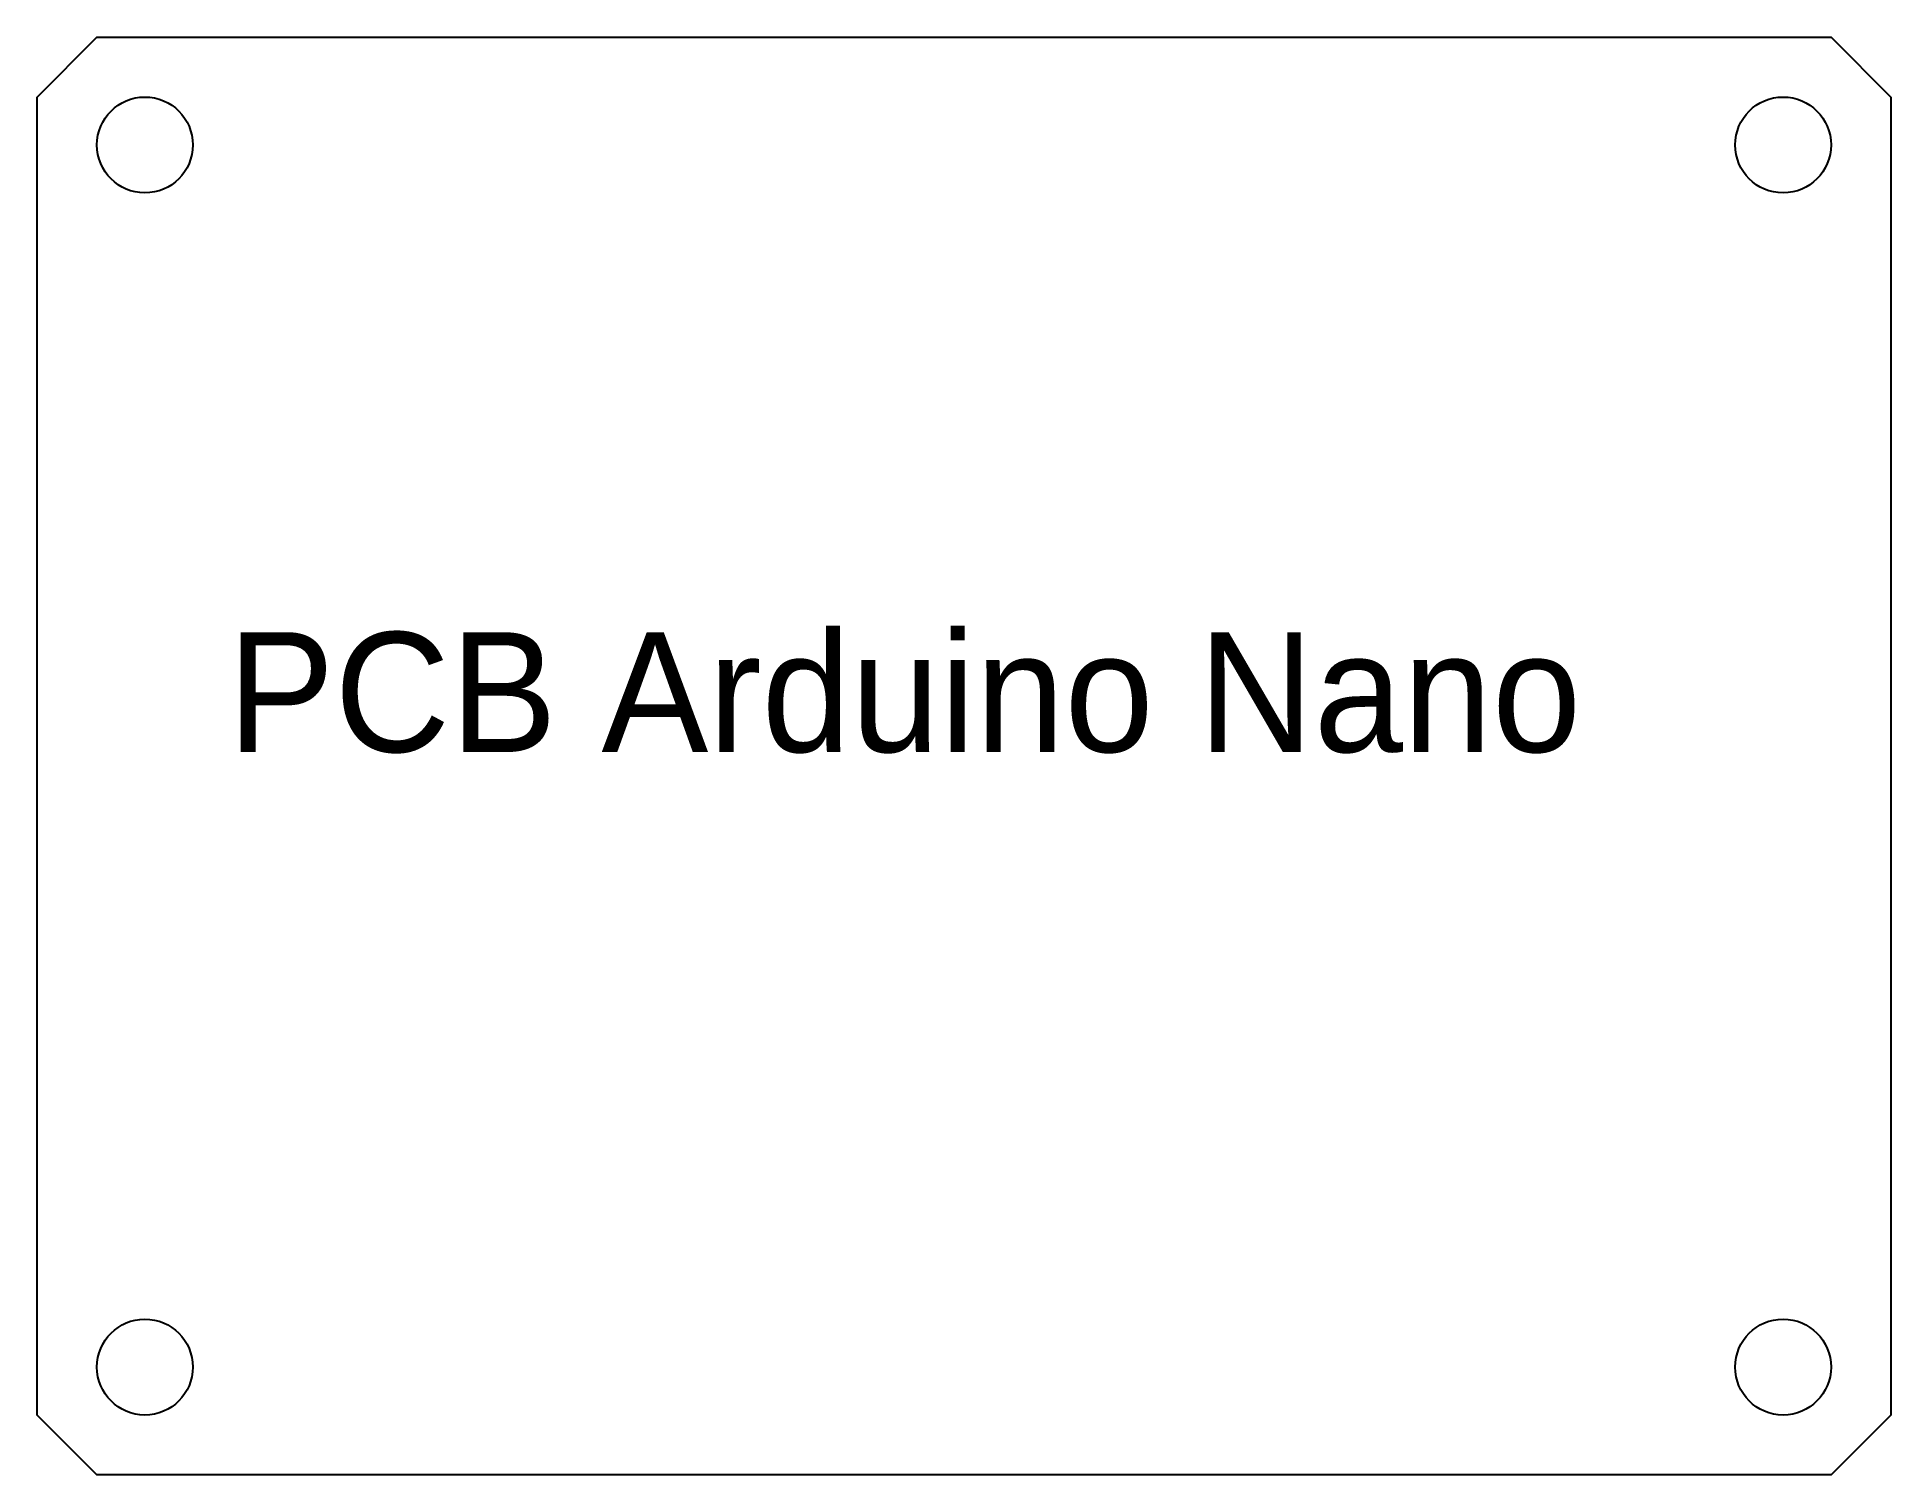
# Model space of a CAD drawing. Extents: x 269.9 to 331.8, y -143.3 to -95.3.
import ezdxf

# ---------------------------------------------------------------- set-up
doc = ezdxf.new("R2010")
doc.units = 0
doc.layers.add('CORTE_LASER', color=18, linetype='CONTINUOUS')

msp = doc.modelspace()

# ---------------------------------------------------------------- linework, layer by layer
at = {"layer": 'CORTE_LASER'}
msp.add_lwpolyline([(269.915, -141.257), (269.915, -97.257), (271.915, -95.257), (329.811, -95.257), (331.811, -97.257), (331.811, -141.257), (329.811, -143.257), (271.915, -143.257)], close=True, dxfattribs=at)
for centre in [(273.515, -98.857, -51.2), (328.211, -98.857, -51.2), (273.515, -139.657, -51.2), (328.211, -139.657, -51.2)]:
    msp.add_circle(centre, 1.6, dxfattribs=at)

# ---------------------------------------------------------------- texts
at = {"layer": 'CORTE_LASER', "linetype": 'CONTINUOUS'}
msp.add_text('PCB Arduino Nano', height=4, dxfattribs=at).set_placement((276.275, -119.123, -51.2))

doc.saveas('drawing.dxf')
